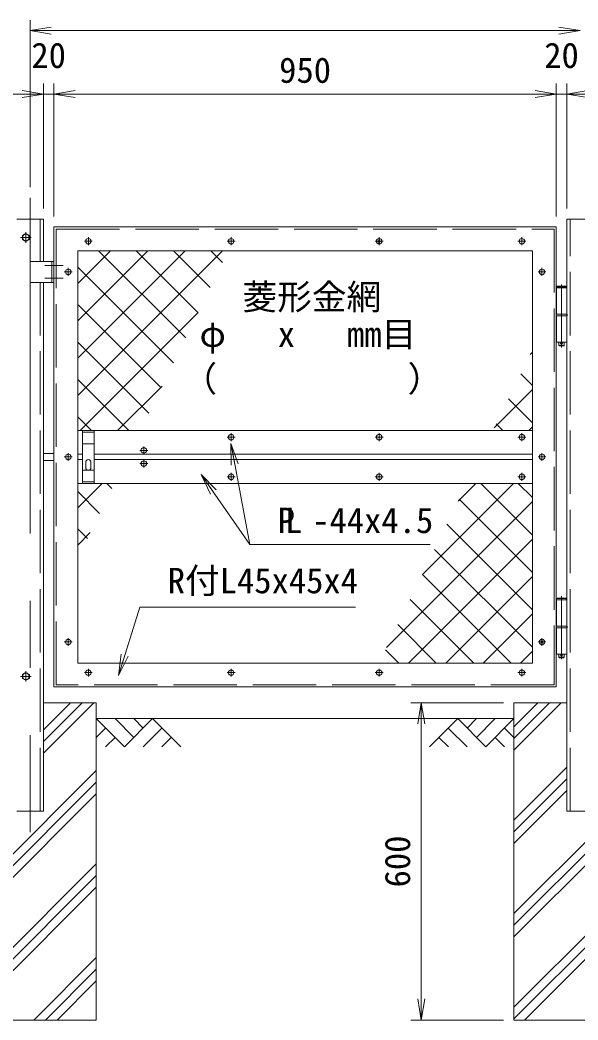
# Model space of a CAD drawing. Units: millimetres, scale not verified. Extents: x -4200 to 4200, y -2970 to 2970.
# Drawn here: x -2646 to -1590, y -639 to 1253 of the extents above; entities that cross this region are included whole.
import ezdxf
from ezdxf.enums import TextEntityAlignment as Align

# ---------------------------------------------------------------- set-up
doc = ezdxf.new("R2010")
doc.units = ezdxf.units.MM
doc.header["$LTSCALE"] = 20
doc.linetypes.add('DASHED', pattern=[7.5, 6, -1.5])
doc.linetypes.add('USER1', pattern=[50.8, 31.75, -6.35, 6.35, -6.35])
for name, color, linetype, lineweight in [('0-1_D-STR3', 3, 'Continuous', 13), ('0-2_D-BMK', 2, 'USER1', 13), ('0-3_D-STR1', 1, 'Continuous', 18), ('0-4_D-STR-TXT', 7, 'Continuous', 9), ('0-5_D-STR4', 7, 'Continuous', 9), ('0-6_D-BGD', 7, 'Continuous', 9), ('0-7_D-STR-DIM', 7, 'Continuous', 9), ('0-8_0', 7, 'Continuous', 9), ('0-9_D-DCR-HCH', 7, 'Continuous', 9), ('0-A_D-STR2', 7, 'Continuous', 9)]:
    doc.layers.add(name, color=color, linetype=linetype, lineweight=lineweight)
doc.styles.add('ＭＳ ゴシック', font='')
doc.styles.get('ＭＳ ゴシック').set_extended_font_data('MS Gothic')

# ---------------------------------------------------------------- blocks, each defined once
blk = doc.blocks.new('_Open')
at = {"layer": '0-8_0'}
blk.add_line((-20, 3.33), (0, 0), dxfattribs=at)
blk.add_lwpolyline([(-20, -3.33), (0, 0), (-20, 0)], dxfattribs=at)

msp = doc.modelspace()

# ---------------------------------------------------------------- linework, layer by layer
at = {"layer": '0-1_D-STR3'}
for p, q in [((-1968.37, 833.98), (-1969.9, 834)), ((-1967.45, 835.23), (-1968.37, 834.76)), ((-1967.45, 833.5), (-1968.37, 833.98)), ((-1967.43, 835.25), (-1966.94, 836.17)), ((-1967.43, 833.48), (-1966.94, 832.56)), ((-1966.91, 837.72), (-1966.94, 836.17)), ((-1966.91, 831.02), (-1966.94, 832.56)), ((-1966.15, 837.72), (-1966.91, 837.72)), ((-1966.18, 837.72), (-1966.15, 836.17)), ((-1966.18, 831.02), (-1966.15, 832.56)), ((-1965.66, 835.25), (-1966.15, 836.17)), ((-1965.66, 833.48), (-1966.15, 832.56)), ((-1965.64, 835.23), (-1964.72, 834.76)), ((-1965.64, 833.5), (-1964.72, 833.98)), ((-1964.72, 834.76), (-1963.2, 834.73)), ((-1964.72, 833.98), (-1963.2, 834)), ((-1963.2, 834.73), (-1963.2, 834)), ((-1963.2, 834.73), (-1963.2, 834)), ((-1966.18, 831.02), (-1966.91, 831.02)), ((-2581.55, 796.37), (-2624.55, 796.37)), ((-2581.55, 796.37), (-2581.55, 756.37)), ((-2626.55, 794.37), (-2626.55, 758.37)), ((-2581.55, 756.37), (-2624.55, 756.37)), ((-1611.85, 746.37), (-1631.25, 746.37)), ((-1631.25, 746.37), (-1631.25, 696.37)), ((-1631.05, 748.37), (-1630.05, 749.37)), ((-1631.05, 748.37), (-1631.05, 746.37)), ((-1631.05, 748.37), (-1612.05, 748.37)), ((-1613.05, 749.37), (-1630.05, 749.37)), ((-1613.05, 749.37), (-1612.05, 748.37)), ((-1612.05, 748.37), (-1612.05, 746.37)), ((-1611.85, 746.37), (-1611.85, 696.37)), ((-1611.05, 696.37), (-1632.05, 696.37)), ((-1632.05, 696.37), (-1632.05, 693.37)), ((-1611.05, 693.37), (-1632.05, 693.37)), ((-1631.25, 693.37), (-1631.25, 643.37)), ((-1611.85, 693.37), (-1611.85, 643.37)), ((-1611.05, 696.37), (-1611.05, 693.37)), ((-1611.85, 643.37), (-1631.25, 643.37)), ((-1626.55, 643.37), (-1626.55, 637.37)), ((-1616.55, 643.37), (-1616.55, 637.37)), ((-1625.55, 636.37), (-1626.55, 637.37)), ((-1617.55, 636.37), (-1625.55, 636.37)), ((-2527.55, 476.37), (-2527.55, 376.37)), ((-2505.55, 476.37), (-2505.55, 376.37)), ((-2601.55, 432.87), (-2581.55, 432.87)), ((-2601.55, 419.87), (-2581.55, 419.87)), ((-2521.55, 406.37), (-2521.55, 416.37)), ((-2511.55, 406.37), (-2511.55, 416.37)), ((-1611.85, 156.37), (-1631.25, 156.37)), ((-1631.25, 156.37), (-1631.25, 106.37)), ((-1631.05, 158.37), (-1630.05, 159.37)), ((-1631.05, 158.37), (-1631.05, 156.37)), ((-1631.05, 158.37), (-1612.05, 158.37)), ((-1613.05, 159.37), (-1630.05, 159.37)), ((-1613.05, 159.37), (-1612.05, 158.37)), ((-1612.05, 158.37), (-1612.05, 156.37)), ((-1611.85, 156.37), (-1611.85, 106.37)), ((-1611.05, 106.37), (-1632.05, 106.37)), ((-1632.05, 106.37), (-1632.05, 103.37)), ((-1611.05, 103.37), (-1632.05, 103.37)), ((-1631.25, 103.37), (-1631.25, 53.37)), ((-1611.85, 103.37), (-1611.85, 53.37)), ((-1611.05, 106.37), (-1611.05, 103.37)), ((-1660.37, 75.98), (-1661.9, 76)), ((-1659.45, 77.23), (-1660.37, 76.76)), ((-1659.45, 75.5), (-1660.37, 75.98)), ((-1659.43, 77.25), (-1658.94, 78.17)), ((-1658.91, 79.72), (-1658.94, 78.17)), ((-1658.15, 79.72), (-1658.91, 79.72)), ((-1658.18, 79.72), (-1658.15, 78.17)), ((-1657.66, 77.25), (-1658.15, 78.17)), ((-1657.64, 77.23), (-1656.72, 76.76)), ((-1657.64, 75.5), (-1656.72, 75.98)), ((-1656.72, 76.76), (-1655.2, 76.73)), ((-1656.72, 75.98), (-1655.2, 76)), ((-1655.2, 76.73), (-1655.2, 76)), ((-1655.2, 76.73), (-1655.2, 76)), ((-1659.43, 75.48), (-1658.94, 74.56)), ((-1658.91, 73.02), (-1658.94, 74.56)), ((-1658.18, 73.02), (-1658.91, 73.02)), ((-1658.18, 73.02), (-1658.15, 74.56)), ((-1657.66, 75.48), (-1658.15, 74.56)), ((-1611.85, 53.37), (-1631.25, 53.37)), ((-1626.55, 53.37), (-1626.55, 47.37)), ((-1625.55, 46.37), (-1626.55, 47.37)), ((-1617.55, 46.37), (-1625.55, 46.37)), ((-1616.55, 53.37), (-1616.55, 47.37))]:
    msp.add_line(p, q, dxfattribs=at)
at = {"layer": '0-1_D-STR3', "linetype": 'DASHED'}
for p, q in [((-2585.55, 796.37), (-2585.55, 756.37)), ((-2505.55, 473.37), (-2527.55, 473.37)), ((-2505.55, 451.37), (-2527.55, 451.37)), ((-2527.55, 401.37), (-2505.55, 401.37)), ((-2505.55, 379.37), (-2527.55, 379.37))]:
    msp.add_line(p, q, dxfattribs=at)
at = {"layer": '0-1_D-STR3'}
for points in [[(-2628.05, 845.12), (-2634.55, 848.87), (-2641.05, 845.12), (-2641.05, 837.61), (-2634.55, 833.86), (-2628.05, 837.61)], [(-2628.05, 15.12), (-2634.55, 18.87), (-2641.05, 15.12), (-2641.05, 7.61), (-2634.55, 3.86), (-2628.05, 7.61)]]:
    msp.add_lwpolyline(points, close=True, dxfattribs=at)
for points in [[(-1968.37, 834.76), (-1969.9, 834.73), (-1969.9, 834)], [(-1617.55, 636.37), (-1616.55, 637.37), (-1626.55, 637.37)], [(-1660.37, 76.76), (-1661.9, 76.73), (-1661.9, 76)], [(-1617.55, 46.37), (-1616.55, 47.37), (-1626.55, 47.37)]]:
    msp.add_lwpolyline(points, dxfattribs=at)
for centre, radius in [((-2634.55, 841.37), 6.25), ((-2516.55, 834.37), 5.25), ((-2246.55, 834.37), 5.25), ((-1966.55, 834.37), 5.25), ((-1696.55, 834.37), 5.25), ((-2554.55, 776.37), 5.25), ((-1658.55, 776.37), 5.25), ((-1621.55, 641.37), 2), ((-2246.55, 463.87), 5.25), ((-1966.55, 463.87), 5.25), ((-1696.55, 463.87), 5.25), ((-2411.55, 438.87), 5.25), ((-2554.55, 426.37), 5.25), ((-2411.55, 413.87), 5.25), ((-1658.55, 426.37), 5.25), ((-2246.55, 388.87), 5.25), ((-1966.55, 388.87), 5.25), ((-1696.55, 388.87), 5.25), ((-2554.55, 76.37), 5.25), ((-1658.55, 76.37), 5.25), ((-1621.55, 51.37), 2), ((-2516.55, 18.37), 5.25), ((-2246.55, 18.37), 5.25), ((-1966.55, 18.37), 5.25), ((-1696.55, 18.37), 5.25), ((-2634.55, 11.37), 6.25)]:
    msp.add_circle(centre, radius, dxfattribs=at)
for centre, radius, start, end in [((-2624.55, 794.37), 2, 90, 180), ((-2624.55, 758.37), 2, 180, 270), ((-2516.55, 416.37), 5, 0.00035, 180.00001), ((-2516.55, 406.37), 5, 180.00002, 0.00001)]:
    msp.add_arc(centre, radius, start, end, dxfattribs=at)
at = {"layer": '0-2_D-BMK'}
for p, q in [((-2626.55, 916.37), (-2626.55, -283.63)), ((-2634.55, 851.37), (-2634.55, 831.37)), ((-2624.55, 841.37), (-2644.55, 841.37)), ((-2509.11, 834.37), (-2523.99, 834.37)), ((-2516.55, 841.81), (-2516.55, 826.93)), ((-2239.11, 834.37), (-2253.99, 834.37)), ((-2246.55, 841.81), (-2246.55, 826.93)), ((-1959.11, 834.37), (-1973.99, 834.37)), ((-1966.55, 841.81), (-1966.55, 826.93)), ((-1689.11, 834.37), (-1703.99, 834.37)), ((-1696.55, 841.81), (-1696.55, 826.93)), ((-2599.15, 788.37), (-2563.95, 788.37)), ((-2547.11, 776.37), (-2561.99, 776.37)), ((-2554.55, 783.81), (-2554.55, 768.93)), ((-1651.11, 776.37), (-1665.99, 776.37)), ((-1658.55, 783.81), (-1658.55, 768.93)), ((-2599.15, 764.37), (-2563.95, 764.37)), ((-1621.55, 752.77), (-1621.55, 633.61)), ((-2239.11, 463.87), (-2253.99, 463.87)), ((-2246.55, 471.31), (-2246.55, 456.43)), ((-1959.11, 463.87), (-1973.99, 463.87)), ((-1966.55, 471.31), (-1966.55, 456.43)), ((-1689.11, 463.87), (-1703.99, 463.87)), ((-1696.55, 471.31), (-1696.55, 456.43)), ((-2404.11, 438.87), (-2418.99, 438.87)), ((-2411.55, 446.31), (-2411.55, 431.43)), ((-2547.11, 426.37), (-2561.99, 426.37)), ((-2554.55, 433.81), (-2554.55, 418.93)), ((-2411.55, 421.31), (-2411.55, 406.43)), ((-1651.11, 426.37), (-1665.99, 426.37)), ((-1658.55, 433.81), (-1658.55, 418.93)), ((-2404.11, 413.87), (-2418.99, 413.87)), ((-2239.11, 388.87), (-2253.99, 388.87)), ((-2246.55, 396.31), (-2246.55, 381.43)), ((-1959.11, 388.87), (-1973.99, 388.87)), ((-1966.55, 396.31), (-1966.55, 381.43)), ((-1689.11, 388.87), (-1703.99, 388.87)), ((-1696.55, 396.31), (-1696.55, 381.43)), ((-1621.55, 162.77), (-1621.55, 43.61)), ((-2547.11, 76.37), (-2561.99, 76.37)), ((-2554.55, 83.81), (-2554.55, 68.93)), ((-1651.11, 76.37), (-1665.99, 76.37)), ((-1658.55, 83.81), (-1658.55, 68.93)), ((-2634.55, 21.37), (-2634.55, 1.37)), ((-2516.55, 25.81), (-2516.55, 10.93)), ((-2246.55, 25.81), (-2246.55, 10.93)), ((-1966.55, 25.81), (-1966.55, 10.93)), ((-1696.55, 25.81), (-1696.55, 10.93)), ((-2624.55, 11.37), (-2644.55, 11.37)), ((-2509.11, 18.37), (-2523.99, 18.37)), ((-2239.11, 18.37), (-2253.99, 18.37)), ((-1959.11, 18.37), (-1973.99, 18.37)), ((-1689.11, 18.37), (-1703.99, 18.37))]:
    msp.add_line(p, q, dxfattribs=at)
at = {"layer": '0-3_D-STR1'}
for p, q in [((-2601.55, 876.37), (-2651.55, 876.37)), ((-2601.55, 796.37), (-2601.55, 876.37)), ((-2536.55, 816.37), (-1676.55, 816.37)), ((-2536.55, 36.37), (-2536.55, 816.37)), ((-1676.55, 816.37), (-1676.55, 36.37)), ((-2601.55, -243.63), (-2601.55, 756.37)), ((-1676.55, 476.37), (-2536.55, 476.37)), ((-2527.54, 431.37), (-2536.55, 431.37)), ((-2527.54, 421.37), (-2536.55, 421.37)), ((-1676.55, 431.37), (-2505.54, 431.37)), ((-1676.55, 421.37), (-2505.54, 421.37)), ((-1676.55, 376.37), (-2536.55, 376.37)), ((-1676.55, 36.37), (-2536.55, 36.37)), ((-2536.55, 36.37), (-1676.55, 36.37)), ((-2651.55, -243.63), (-2601.55, -243.63))]:
    msp.add_line(p, q, dxfattribs=at)
at = {"layer": '0-3_D-STR1', "linetype": 'DASHED'}
for p, q in [((-2607.55, 796.37), (-2607.55, 876.37)), ((-1605.55, -243.63), (-1605.55, 876.37)), ((-2577.55, -4.63), (-2577.55, 857.37)), ((-2607.55, -243.63), (-2607.55, 756.37)), ((-1635.55, -4.63), (-2577.55, -4.63))]:
    msp.add_line(p, q, dxfattribs=at)
at = {"layer": '0-3_D-STR1'}
for points in [[(-1561.55, -243.63), (-1611.55, -243.63), (-1611.55, 876.37), (-1561.55, 876.37)], [(-1631.55, 861.37), (-1631.55, -8.63), (-2581.55, -8.63), (-2581.55, 861.37)]]:
    msp.add_lwpolyline(points, close=True, dxfattribs=at)
at = {"layer": '0-3_D-STR1', "linetype": 'DASHED'}
msp.add_lwpolyline([(-2577.55, 857.37), (-1635.55, 857.37), (-1635.55, -4.63)], dxfattribs=at)
at = {"layer": '0-4_D-STR-TXT'}
msp.add_line((-2211.02, 260.96), (-2246.66, 449.71), dxfattribs=at)
for points in [[(-1870, 260.96), (-2211.02, 260.96), (-2301.81, 391.25)], [(-2011.42, 142.49), (-2419.45, 142.49), (-2459.08, 14.99)]]:
    msp.add_lwpolyline(points, dxfattribs=at)
at = {"layer": '0-5_D-STR4'}
for p, q in [((-2601.55, -38.63), (-2501.55, -38.63)), ((-2501.55, -38.63), (-2501.55, -638.63)), ((-1711.55, -38.63), (-1711.55, -638.63)), ((-1711.55, -38.63), (-1611.55, -38.63)), ((-1711.55, -638.63), (-1461.55, -638.63))]:
    msp.add_line(p, q, dxfattribs=at)
msp.add_lwpolyline([(-2751.55, -38.63), (-2751.55, -638.63), (-2501.55, -638.63)], dxfattribs=at)
at = {"layer": '0-6_D-BGD'}
msp.add_line((-2501.55, -68.63), (-1711.55, -68.63), dxfattribs=at)
at = {"layer": '0-7_D-STR-DIM'}
for p, q in [((-2626.55, 936.37), (-2626.55, 1252.86)), ((-2586.55, 1232.86), (-1626.55, 1232.86)), ((-2601.55, 896.37), (-2601.55, 1132.86)), ((-2581.55, 881.37), (-2581.55, 1132.86)), ((-2581.55, 881.37), (-2581.55, 1132.86)), ((-1631.55, 881.37), (-1631.55, 1132.86)), ((-1631.55, 881.37), (-1631.55, 1132.86)), ((-1611.55, 896.37), (-1611.55, 1132.86)), ((-2641.55, 1112.86), (-2681.55, 1112.86)), ((-2581.55, 1112.86), (-2601.55, 1112.86)), ((-1671.55, 1112.86), (-2541.55, 1112.86)), ((-2541.55, 1112.86), (-2501.55, 1112.86)), ((-1671.55, 1112.86), (-1711.55, 1112.86)), ((-1611.55, 1112.86), (-1631.55, 1112.86)), ((-1731.55, -38.63), (-1906.76, -38.63)), ((-1886.76, -78.63), (-1886.76, -598.63)), ((-1731.55, -638.63), (-1906.76, -638.63))]:
    msp.add_line(p, q, dxfattribs=at)
at = {"layer": '0-9_D-DCR-HCH'}
for p, q in [((-2601.55, -134.11), (-2506.07, -38.63)), ((-2601.55, -112.01), (-2528.17, -38.63)), ((-2601.55, -89.91), (-2550.26, -38.63)), ((-1711.55, -127.99), (-1622.19, -38.63)), ((-1711.55, -105.9), (-1644.28, -38.63)), ((-1711.55, -83.8), (-1666.38, -38.63)), ((-2448.33, -121.84), (-2501.55, -68.63)), ((-2430.6, -104.11), (-2466.07, -68.63)), ((-2395.12, -68.63), (-2448.33, -121.84)), ((-2412.77, -86.46), (-2430.6, -68.63)), ((-2395.12, -68.63), (-2341.91, -121.84)), ((-1817.97, -68.63), (-1871.18, -121.84)), ((-1817.97, -68.63), (-1764.76, -121.84)), ((-1800.23, -86.37), (-1782.5, -68.63)), ((-1782.5, -104.11), (-1747.02, -68.63)), ((-1764.76, -121.84), (-1711.55, -68.63)), ((-2483.81, -86.37), (-2501.55, -104.03)), ((-2377.38, -86.37), (-2413.02, -121.84)), ((-1835.71, -86.37), (-1800.07, -121.84)), ((-1729.28, -86.37), (-1711.55, -104.03)), ((-2466.07, -104.11), (-2483.89, -121.84)), ((-2359.65, -104.11), (-2377.47, -121.84)), ((-1853.44, -104.11), (-1835.63, -121.84)), ((-1747.02, -104.11), (-1729.2, -121.84)), ((-2751.55, -416.69), (-2501.55, -166.69)), ((-1711.55, -260.58), (-1611.55, -160.58)), ((-2751.55, -438.79), (-2501.55, -188.79)), ((-1711.55, -282.67), (-1611.55, -182.67)), ((-1711.55, -437.35), (-1461.55, -187.35)), ((-1711.55, -304.77), (-1611.55, -204.77)), ((-2751.55, -460.89), (-2501.55, -210.89)), ((-1711.55, -459.45), (-1461.55, -209.45)), ((-1711.55, -481.55), (-1461.55, -231.55)), ((-2751.55, -593.47), (-2501.55, -343.47)), ((-2751.55, -615.57), (-2501.55, -365.57)), ((-1711.55, -614.13), (-1461.55, -364.13)), ((-2751.55, -637.66), (-2501.55, -387.66)), ((-1711.55, -636.23), (-1461.55, -386.23)), ((-1691.86, -638.63), (-1461.55, -408.32)), ((-2619.93, -638.63), (-2501.55, -520.24)), ((-2597.84, -638.63), (-2501.55, -542.34)), ((-2575.74, -638.63), (-2501.55, -564.44))]:
    msp.add_line(p, q, dxfattribs=at)
at = {"layer": '0-A_D-STR2'}
for p, q in [((-2536.55, 754.6), (-2474.78, 816.37)), ((-2536.55, 683.89), (-2404.07, 816.37)), ((-2536.55, 613.18), (-2333.35, 816.37)), ((-2536.55, 542.47), (-2262.64, 816.37)), ((-2332.39, 651.74), (-2497.02, 816.37)), ((-2309.13, 699.2), (-2426.3, 816.37)), ((-2285.88, 746.65), (-2355.59, 816.37)), ((-2262.63, 794.11), (-2284.88, 816.37)), ((-2355.64, 604.28), (-2536.55, 785.19)), ((-2378.9, 556.83), (-2536.55, 714.48)), ((-2531.93, 476.37), (-2309.16, 699.14)), ((-2402.15, 509.37), (-2536.55, 643.77)), ((-1680.93, 620.26), (-1676.55, 624.65)), ((-2439.86, 476.37), (-2536.55, 573.06)), ((-1676.55, 561.58), (-1698.79, 583.83)), ((-2461.22, 476.37), (-2377.1, 560.49)), ((-1748.87, 481.61), (-1676.55, 553.94)), ((-1676.55, 490.87), (-1722.04, 536.37)), ((-2510.57, 476.37), (-2536.55, 502.34)), ((-1732.75, 476.37), (-1745.29, 488.91)), ((-1683.41, 476.37), (-1676.55, 483.23)), ((-2536.55, 330.33), (-2490.51, 376.37)), ((-2495.16, 319.54), (-2536.55, 360.92)), ((-2471.91, 367), (-2481.28, 376.37)), ((-1884.75, 204.32), (-1712.69, 376.37)), ((-1816.81, 342.96), (-1783.41, 376.37)), ((-1676.55, 278.74), (-1774.17, 376.37)), ((-1676.55, 349.45), (-1703.46, 376.37)), ((-1952.68, 65.67), (-1676.55, 341.81)), ((-1676.55, 208.03), (-1815.06, 346.54)), ((-2518.42, 272.08), (-2536.55, 290.21)), ((-1676.55, 137.32), (-1838.31, 299.08)), ((-2536.55, 259.62), (-2512.97, 283.2)), ((-1911.27, 36.37), (-1676.55, 271.09)), ((-1676.55, 66.61), (-1861.56, 251.63)), ((-1717.02, 36.37), (-1884.82, 204.17)), ((-1840.56, 36.37), (-1676.55, 200.38)), ((-1787.73, 36.37), (-1908.07, 156.71)), ((-1769.85, 36.37), (-1676.55, 129.67)), ((-1858.44, 36.37), (-1931.33, 109.26)), ((-1929.15, 36.37), (-1954.58, 61.8)), ((-1699.14, 36.37), (-1676.55, 58.96))]:
    msp.add_line(p, q, dxfattribs=at)

# ---------------------------------------------------------------- block references
at = {"layer": '0-4_D-STR-TXT', "xscale": 2, "yscale": 2}
for p, rotation in [((-2247.03, 451.67), 100.69123), ((-2302.95, 392.89), 124.86903), ((-2459.67, 13.08), 252.73639)]:
    msp.add_blockref('_Open', p, dxfattribs=dict(at, rotation=rotation))
at = {"layer": '0-7_D-STR-DIM', "xscale": 2, "yscale": 2}
for p, rotation in [((-2626.55, 1232.86), 180), ((-2581.55, 1112.86), 180), ((-2581.55, 1112.86), 180), ((-1611.55, 1112.86), 180), ((-1886.76, -38.63), 90), ((-1886.76, -638.63), 270)]:
    msp.add_blockref('_Open', p, dxfattribs=dict(at, rotation=rotation))
for p in [(-1586.55, 1232.86), (-2601.55, 1112.86), (-1631.55, 1112.86), (-1631.55, 1112.86)]:
    msp.add_blockref('_Open', p, dxfattribs=at)

# ---------------------------------------------------------------- texts
at = {"layer": '0-4_D-STR-TXT', "style": 'ＭＳ ゴシック'}
for s, p in [('菱形金網', (-2225, 690.65)), ('φ   x   mm目', (-2306.21, 620.21)), ('（\u3000\u3000   \u3000\u3000）', (-2338.7, 535.74)), ('P -44x4.5', (-2158.58, 267.96)), ('L', (-2144.73, 267.96)), ('R付L45x45x4', (-2366.5, 154.07))]:
    msp.add_text(s, height=48.09, dxfattribs=at).set_placement(p, align=Align.BOTTOM_LEFT)
at = {"layer": '0-7_D-STR-DIM', "style": 'ＭＳ ゴシック'}
for s, p in [('20', (-2624.3, 1147.61)), ('20', (-1654.3, 1147.61)), ('950', (-2155.67, 1119.61))]:
    msp.add_text(s, height=48.09, dxfattribs=at).set_placement(p, align=Align.BOTTOM_LEFT)
msp.add_text('600', height=48.09, rotation=90, dxfattribs=at).set_placement((-1893.51, -387.88), align=Align.BOTTOM_LEFT)

doc.saveas('drawing.dxf')
